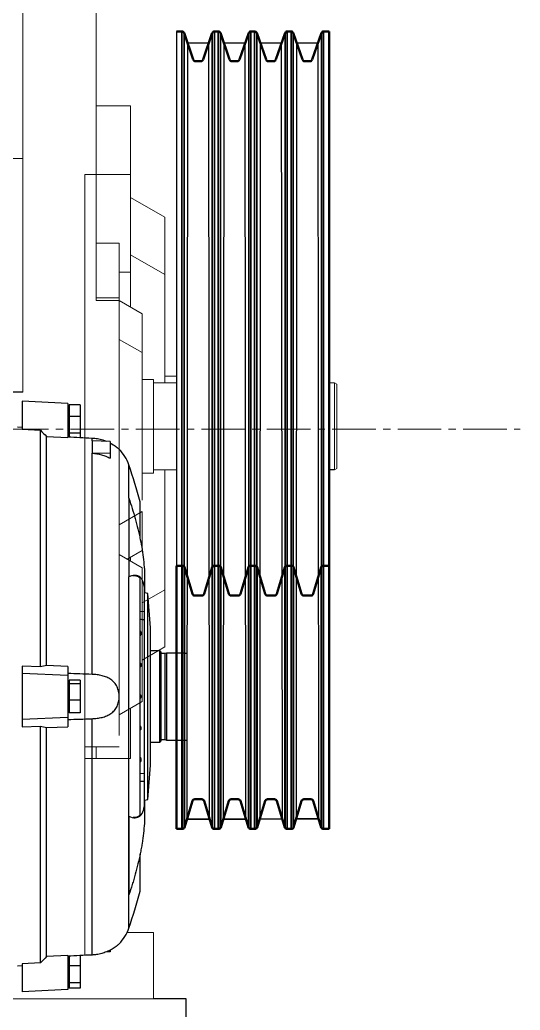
# Model space of a CAD drawing. Header units: millimetres. Extents: x 29178 to 37588, y 1365 to 7305.
# Drawn here: x 34308 to 34526.5, y 6152.8 to 6585.4 of the extents above; entities that cross this region are included whole.
import ezdxf

# ---------------------------------------------------------------- set-up
doc = ezdxf.new("R2010")
doc.units = ezdxf.units.MM
doc.linetypes.add('CENTER2', pattern=[28.575, 19.05, -3.175, 3.175, -3.175])
for name, color, linetype, lineweight in [('CENTRO', 1, 'CENTER2', 15), ('Visible (ISO)', 7, 'Continuous', 50), ('Visible Narrow (ISO)', 7, 'Continuous', 35)]:
    doc.layers.add(name, color=color, linetype=linetype, lineweight=lineweight)

msp = doc.modelspace()

# ---------------------------------------------------------------- linework, layer by layer
at = {"color": 7, "linetype": 'Continuous', "lineweight": 18}
for p, q in [((34309.36, 6597.84), (34309.36, 6422.84)), ((34341.36, 6597.84), (34341.36, 6517.84)), ((34356.36, 6547.84), (34341.36, 6547.84)), ((34356.36, 6547.84), (34356.36, 6517.84)), ((34073.36, 6524.84), (34309.36, 6524.84)), ((34341.36, 6517.84), (34336.36, 6517.84)), ((34336.36, 6176.78), (34336.36, 6517.84)), ((34356.36, 6517.84), (34341.36, 6517.84)), ((34341.36, 6517.84), (34341.36, 6462.84)), ((34356.36, 6517.84), (34356.36, 6475.16)), ((34371.36, 6499.18), (34356.36, 6507.84)), ((34371.36, 6499.18), (34371.36, 6474.18)), ((34351.36, 6487.84), (34341.36, 6487.84)), ((34351.36, 6487.84), (34351.36, 6463.98)), ((34371.36, 6474.18), (34356.36, 6482.84)), ((34356.36, 6475.16), (34351.36, 6475.16)), ((34356.36, 6475.16), (34356.36, 6459.96)), ((34371.36, 6474.18), (34371.36, 6429.84)), ((34351.36, 6463.98), (34341.36, 6463.98)), ((34351.36, 6462.84), (34341.36, 6462.84)), ((34351.36, 6463.98), (34351.36, 6462.84)), ((34361.36, 6457.07), (34351.36, 6462.84)), ((34351.36, 6462.84), (34351.36, 6272.84)), ((34361.36, 6457.07), (34361.36, 6440.07)), ((34361.36, 6440.07), (34351.36, 6445.84)), ((34361.36, 6440.07), (34361.36, 6375.62)), ((34366.36, 6428.34), (34361.36, 6428.34)), ((34366.36, 6387.34), (34366.36, 6428.34)), ((34371.36, 6429.84), (34371.36, 6426.84)), ((34371.36, 6429.84), (34376.36, 6429.84)), ((34371.36, 6426.84), (34366.36, 6426.84)), ((34371.36, 6426.84), (34376.36, 6426.84)), ((34376.36, 6424.84), (34376.36, 6421.84)), ((34445.36, 6426.84), (34443.06, 6426.84)), ((34446.36, 6426.27), (34445.36, 6426.84)), ((34445.36, 6388.84), (34445.36, 6426.84)), ((34446.36, 6389.42), (34446.36, 6426.27)), ((34445.36, 6388.84), (34446.36, 6389.42)), ((34361.36, 6387.34), (34366.36, 6387.34)), ((34366.36, 6388.84), (34376.36, 6388.84)), ((34371.36, 6388.84), (34371.36, 6336.5)), ((34351.36, 6364.84), (34361.36, 6370.62)), ((34361.36, 6370.62), (34361.36, 6353.62)), ((34361.36, 6346.07), (34351.36, 6351.84)), ((34354.83, 6349.84), (34361.36, 6353.62)), ((34356.36, 6350.73), (34356.36, 6348.96)), ((34361.36, 6346.07), (34361.36, 6287.62)), ((34361.36, 6330.73), (34371.36, 6336.5)), ((34371.36, 6336.5), (34371.36, 6311.5)), ((34361.36, 6305.73), (34371.36, 6311.5)), ((34351.36, 6281.84), (34361.36, 6287.62)), ((34356.36, 6284.73), (34356.36, 6262.84)), ((34351.36, 6267.84), (34336.36, 6267.84)), ((34341.36, 6267.84), (34341.36, 6262.84)), ((34336.36, 6262.84), (34341.36, 6262.84)), ((34341.36, 6262.84), (34356.36, 6262.84)), ((34354.88, 6186.84), (34366.36, 6186.84)), ((34366.36, 6186.84), (34366.36, 6157.84)), ((34366.36, 6157.84), (34276.36, 6157.84))]:
    msp.add_line(p, q, dxfattribs=at)
for p, q in [((34376.36, 6580.34), (34376.36, 6324.72)), ((34309.36, 6422.84), (34294.14, 6422.84)), ((34376.36, 6421.84), (34376.36, 6383.84)), ((34445.36, 6388.84), (34443.06, 6388.84)), ((34372.01, 6270.84), (34381, 6270.84)), ((34390.87, 6236.33), (34380.97, 6236.32)), ((34406.75, 6236.35), (34396.86, 6236.34)), ((34422.62, 6236.36), (34412.74, 6236.35)), ((34438.5, 6236.37), (34428.63, 6236.36)), ((34380.61, 6157.84), (34366.36, 6157.84)), ((34380.61, 6147.84), (34380.61, 6157.84))]:
    msp.add_line(p, q)
at = {"color": 3}
for p, q in [((34381.22, 6575.34), (34380.97, 6236.31)), ((34381.22, 6575.34), (34390.57, 6575.34)), ((34390.88, 6236.32), (34390.57, 6575.34)), ((34397.1, 6575.34), (34396.86, 6236.33)), ((34397.1, 6575.34), (34406.45, 6575.34)), ((34406.75, 6236.33), (34406.45, 6575.34)), ((34412.98, 6575.34), (34412.74, 6236.34)), ((34412.98, 6575.34), (34422.33, 6575.34)), ((34422.63, 6236.35), (34422.33, 6575.34)), ((34428.86, 6575.34), (34428.62, 6236.35)), ((34428.86, 6575.34), (34438.21, 6575.34)), ((34438.5, 6236.36), (34438.21, 6575.34)), ((34380.97, 6236.32), (34390.87, 6236.33)), ((34396.86, 6236.34), (34406.75, 6236.35)), ((34412.74, 6236.35), (34422.62, 6236.36)), ((34428.63, 6236.36), (34438.5, 6236.37))]:
    msp.add_line(p, q, dxfattribs=at)
at = {"color": 7, "linetype": 'Continuous'}
for p, q in [((34329.01, 6417.8), (34309.01, 6418.84)), ((34309.01, 6418.84), (34309.01, 6406.59)), ((34329.01, 6417.8), (34329.01, 6402.95)), ((34329.61, 6415.64), (34329.01, 6415.64)), ((34334.31, 6417.19), (34329.61, 6417.19)), ((34329.61, 6417.19), (34329.61, 6412.17)), ((34334.31, 6417.19), (34334.31, 6412.17)), ((34334.31, 6412.17), (34329.61, 6412.17)), ((34329.61, 6412.17), (34329.61, 6404.83)), ((34334.31, 6412.17), (34334.31, 6404.83)), ((34309.01, 6407.34), (34307.01, 6407.45)), ((34309.01, 6406.59), (34317.01, 6406.21)), ((34317.01, 6302.8), (34317.01, 6406.21)), ((34319.73, 6303.4), (34319.73, 6403.4)), ((34319.73, 6403.4), (34329.01, 6402.95)), ((34329.01, 6404.04), (34329.61, 6404.04)), ((34334.31, 6404.83), (34329.61, 6404.83)), ((34329.61, 6404.83), (34329.61, 6403.24)), ((34334.31, 6404.83), (34334.31, 6403.01)), ((34339.53, 6401.55), (34339.53, 6402.75)), ((34339.53, 6401.55), (34339.53, 6396.12)), ((34347.53, 6401.31), (34339.53, 6401.55)), ((34347.53, 6401.31), (34347.53, 6395.99)), ((34339.53, 6299.52), (34339.53, 6396.12)), ((34347.53, 6395.99), (34339.53, 6396.12)), ((34347.53, 6395.99), (34347.53, 6393.91)), ((34355.64, 6376.43), (34355.64, 6342.1)), ((34360.51, 6358.86), (34360.51, 6374.84)), ((34355.64, 6203.26), (34355.64, 6342.1)), ((34360.51, 6238.05), (34360.51, 6341.64)), ((34362.51, 6341.21), (34362.51, 6335.44)), ((34362.51, 6327.02), (34362.51, 6335.44)), ((34363.96, 6334.84), (34362.51, 6335.1)), ((34365.01, 6319.84), (34363.96, 6334.84)), ((34363.96, 6289.84), (34363.96, 6334.84)), ((34362.51, 6323.48), (34362.51, 6327.02)), ((34362.51, 6256.2), (34362.51, 6323.48)), ((34365.01, 6289.84), (34365.01, 6319.84)), ((34443.09, 6311.84), (34443.09, 6307.14)), ((34369.01, 6309.82), (34365.01, 6309.82)), ((34369.51, 6309.32), (34369.01, 6309.82)), ((34369.01, 6309.82), (34369.01, 6269.87)), ((34369.51, 6309.32), (34369.51, 6270.37)), ((34371.27, 6308.64), (34369.51, 6308.64)), ((34372.01, 6308.84), (34371.27, 6308.64)), ((34371.27, 6308.64), (34371.27, 6271.04)), ((34379.57, 6308.84), (34372.01, 6308.84)), ((34372.01, 6308.84), (34372.01, 6270.84)), ((34443.09, 6307.14), (34443.09, 6271.84)), ((34317.01, 6302.8), (34309.01, 6303.13)), ((34309.01, 6303.13), (34309.01, 6299.84)), ((34329.01, 6303.02), (34319.73, 6303.4)), ((34329.01, 6303.02), (34329.01, 6299.04)), ((34329.01, 6299.04), (34309.01, 6299.84)), ((34309.01, 6299.84), (34309.01, 6279.84)), ((34329.01, 6299.04), (34329.01, 6280.65)), ((34329.61, 6295.64), (34329.01, 6295.64)), ((34334.31, 6296.98), (34329.61, 6296.98)), ((34329.61, 6296.98), (34329.61, 6295.43)), ((34334.31, 6295.43), (34329.61, 6295.43)), ((34329.61, 6295.43), (34329.61, 6288.29)), ((34334.31, 6296.98), (34334.31, 6295.43)), ((34334.31, 6295.43), (34334.31, 6288.29)), ((34363.96, 6244.84), (34363.96, 6289.84)), ((34365.01, 6259.84), (34365.01, 6289.84)), ((34334.31, 6288.29), (34329.61, 6288.29)), ((34329.61, 6288.29), (34329.61, 6282.71)), ((34334.31, 6288.29), (34334.31, 6282.71)), ((34329.01, 6284.04), (34329.61, 6284.04)), ((34334.31, 6282.71), (34329.61, 6282.71)), ((34329.01, 6280.65), (34309.01, 6279.84)), ((34309.01, 6279.84), (34309.01, 6276.56)), ((34309.01, 6276.56), (34317.01, 6276.89)), ((34317.01, 6173.48), (34317.01, 6276.89)), ((34329.01, 6280.65), (34329.01, 6276.67)), ((34339.53, 6176.94), (34339.53, 6280.16)), ((34319.73, 6276.29), (34329.01, 6276.67)), ((34319.73, 6176.29), (34319.73, 6276.29)), ((34365.01, 6269.87), (34369.01, 6269.87)), ((34369.01, 6269.87), (34369.51, 6270.37)), ((34369.51, 6271.04), (34371.27, 6271.04)), ((34371.27, 6271.04), (34372.01, 6270.84)), ((34363.96, 6244.84), (34365.01, 6259.84)), ((34362.51, 6256.2), (34360.51, 6256.08)), ((34362.51, 6252.67), (34362.51, 6256.2)), ((34362.51, 6244.25), (34362.51, 6252.67)), ((34362.51, 6244.59), (34363.96, 6244.84)), ((34362.51, 6244.25), (34362.51, 6238.48)), ((34355.64, 6237.58), (34355.64, 6203.26)), ((34360.51, 6204.84), (34360.51, 6221.15)), ((34347.53, 6178.38), (34345.79, 6178.32)), ((34347.53, 6179.14), (34347.53, 6178.38)), ((34317.01, 6173.48), (34309.01, 6173.1)), ((34309.01, 6173.1), (34309.01, 6160.84)), ((34329.01, 6176.74), (34319.73, 6176.29)), ((34329.01, 6176.74), (34329.01, 6161.89)), ((34329.61, 6175.64), (34329.01, 6175.64)), ((34329.61, 6176.44), (34329.61, 6172.17)), ((34334.31, 6176.68), (34334.31, 6172.17)), ((34307.01, 6172.24), (34309.01, 6172.34)), ((34334.31, 6172.17), (34329.61, 6172.17)), ((34329.61, 6172.17), (34329.61, 6164.83)), ((34334.31, 6172.17), (34334.31, 6164.83)), ((34334.31, 6164.83), (34329.61, 6164.83)), ((34329.61, 6164.83), (34329.61, 6162.5)), ((34334.31, 6164.83), (34334.31, 6162.5)), ((34329.01, 6161.89), (34309.01, 6160.84)), ((34329.01, 6164.04), (34329.61, 6164.04)), ((34334.31, 6162.5), (34329.61, 6162.5))]:
    msp.add_line(p, q, dxfattribs=at)
at = {"color": 8, "linetype": 'Continuous'}
for p, q in [((34355.64, 6376.43), (34355.64, 6390.98)), ((34362.51, 6327.02), (34360.51, 6326.9)), ((34362.51, 6252.67), (34360.51, 6252.79)), ((34355.64, 6188.71), (34355.64, 6237.58))]:
    msp.add_line(p, q, dxfattribs=at)
at = {"color": 7, "linetype": 'Continuous'}
for centre, radius, start, end in [((34338.59, 6385.19), 18, 18.7526, 44.7019), ((34118.91, 6310.61), 250, 14.8891, 18.7526), ((34118.91, 6269.08), 250, 341.2474, 345.1109), ((34338.59, 6194.5), 18, 315.3063, 341.2474)]:
    msp.add_arc(centre, radius, start, end, dxfattribs=at)
for points in [[(34317.01, 6406.21), (34317.92, 6405.27), (34318.83, 6404.33), (34319.73, 6403.4)], [(34329.01, 6403.27), (34332.52, 6403.1), (34336.03, 6402.93), (34339.53, 6402.75)], [(34319.73, 6303.4), (34318.83, 6303.2), (34317.92, 6303), (34317.01, 6302.8)], [(34339.53, 6299.52), (34336.03, 6299.65), (34332.52, 6299.77), (34329.01, 6299.89)], [(34317.01, 6276.89), (34317.92, 6276.69), (34318.83, 6276.49), (34319.73, 6276.29)], [(34329.01, 6279.8), (34332.52, 6279.92), (34336.03, 6280.04), (34339.53, 6280.16)], [(34319.73, 6176.29), (34318.83, 6175.35), (34317.92, 6174.42), (34317.01, 6173.48)], [(34339.53, 6176.94), (34336.03, 6176.76), (34332.52, 6176.59), (34329.01, 6176.41)]]:
    msp.add_open_spline(points, degree=3, dxfattribs=at)
for points, knots in [([(34339.53, 6402.75), (34340.32, 6402.68), (34341.93, 6402.54), (34344.03, 6402.03), (34345.26, 6401.56), (34345.76, 6401.37)], [0, 0, 0, 0, 0.364051, 0.73791, 1, 1, 1, 1]), ([(34347.53, 6400.55), (34347.56, 6400.53), (34348.46, 6400.11), (34349.84, 6399.14), (34351.18, 6398.05), (34351.32, 6397.91), (34351.39, 6397.85)], [0, 0, 0, 0, 0.011505, 0.354506, 0.699171, 1, 1, 1, 1]), ([(34339.53, 6396.12), (34340.94, 6396.06), (34342.32, 6395.84), (34344.33, 6395.29), (34344.99, 6395.06), (34346.29, 6394.54), (34346.92, 6394.24), (34347.53, 6393.91)], [0, 0, 0, 0, 0.5, 0.5, 0.75, 0.75, 1, 1, 1, 1]), ([(34355.64, 6376.43), (34356.64, 6373.49), (34357.57, 6370.53), (34358.81, 6366.04), (34359.2, 6364.54), (34359.75, 6362.28), (34359.93, 6361.52), (34360.27, 6360), (34360.43, 6359.24), (34361.2, 6355.47), (34361.67, 6352.51), (34362.17, 6348.19), (34362.3, 6346.76), (34362.43, 6344.65), (34362.46, 6343.95), (34362.5, 6342.56), (34362.51, 6341.88), (34362.51, 6341.21)], [0, 0, 0, 0, 0.25, 0.25, 0.375, 0.375, 0.4375, 0.4375, 0.5, 0.5, 0.75, 0.75, 0.875, 0.875, 0.9375, 0.9375, 1, 1, 1, 1]), ([(34362.51, 6335.44), (34362.51, 6337.04), (34362.34, 6338.37), (34361.84, 6339.99), (34361.64, 6340.47), (34361.28, 6341.09), (34361.15, 6341.28), (34360.88, 6341.62), (34360.73, 6341.78), (34359.97, 6342.46), (34359.24, 6342.75), (34358.2, 6342.78), (34357.99, 6342.78), (34357.54, 6342.73), (34357.32, 6342.68), (34356.62, 6342.52), (34356.14, 6342.34), (34355.64, 6342.1)], [0, 0, 0, 0, 0.25, 0.25, 0.375, 0.375, 0.4375, 0.4375, 0.5, 0.5, 0.75, 0.75, 0.8125, 0.8125, 0.875, 0.875, 1, 1, 1, 1]), ([(34357.47, 6342.67), (34357.68, 6342.7), (34358.3, 6342.78), (34359.32, 6342.48), (34360.12, 6341.92), (34360.51, 6341.64)], [0, 0, 0, 0, 0.196088, 0.596499, 1, 1, 1, 1]), ([(34360.51, 6323.6), (34360.68, 6323.59), (34361.35, 6323.55), (34362.01, 6323.51), (34362.51, 6323.48)], [0, 0, 0, 0, 0.25008, 1, 1, 1, 1]), ([(34360.51, 6316.32), (34360.6, 6316.39), (34360.8, 6316.55), (34360.97, 6316.88), (34361.07, 6317.25), (34361.07, 6317.67), (34360.94, 6318.08), (34360.74, 6318.4), (34360.58, 6318.53), (34360.51, 6318.6)], [0, 0, 0, 0, 0.129549, 0.293387, 0.413371, 0.565356, 0.770684, 0.893914, 1, 1, 1, 1]), ([(34381.02, 6308.5), (34380.76, 6308.55), (34380.17, 6308.68), (34379.59, 6308.82), (34379.58, 6308.83), (34379.57, 6308.83)], [0.4926669, 0.4926669, 0.4926669, 0.4926669, 0.6334644, 0.8509047, 1, 1, 1, 1]), ([(34360.51, 6304.6), (34360.55, 6304.58), (34360.69, 6304.5), (34360.87, 6304.25), (34361.01, 6303.89), (34361.03, 6303.49), (34360.91, 6303.1), (34360.72, 6302.81), (34360.56, 6302.72), (34360.51, 6302.69)], [0, 0, 0, 0, 0.05197, 0.215547, 0.382788, 0.55783, 0.741653, 0.931885, 1, 1, 1, 1]), ([(34339.53, 6280.16), (34340.29, 6280.19), (34341.03, 6280.25), (34342.5, 6280.44), (34343.22, 6280.57), (34344.27, 6280.84), (34344.62, 6280.94), (34345.3, 6281.16), (34345.63, 6281.28), (34346.27, 6281.56), (34346.59, 6281.7), (34347.2, 6282.03), (34347.49, 6282.22), (34348.34, 6282.81), (34348.85, 6283.26), (34349.53, 6284.04), (34349.74, 6284.32), (34350.12, 6284.91), (34350.3, 6285.21), (34350.61, 6285.85), (34350.74, 6286.18), (34350.98, 6286.87), (34351.08, 6287.23), (34351.31, 6288.31), (34351.39, 6289.06), (34351.4, 6290.58), (34351.32, 6291.33), (34351.09, 6292.42), (34350.99, 6292.78), (34350.76, 6293.47), (34350.62, 6293.8), (34350.31, 6294.44), (34350.14, 6294.75), (34349.76, 6295.34), (34349.55, 6295.62), (34349.1, 6296.14), (34348.86, 6296.39), (34348.35, 6296.85), (34348.08, 6297.06), (34347.23, 6297.66), (34346.62, 6297.98), (34345.65, 6298.4), (34345.31, 6298.52), (34344.63, 6298.75), (34344.29, 6298.85), (34343.24, 6299.11), (34342.52, 6299.24), (34341.04, 6299.44), (34340.29, 6299.5), (34339.53, 6299.52)], [0, 0, 0, 0, 0.0625, 0.0625, 0.125, 0.125, 0.15625, 0.15625, 0.1875, 0.1875, 0.21875, 0.21875, 0.25, 0.25, 0.3125, 0.3125, 0.34375, 0.34375, 0.375, 0.375, 0.40625, 0.40625, 0.4375, 0.4375, 0.5, 0.5, 0.5625, 0.5625, 0.59375, 0.59375, 0.625, 0.625, 0.65625, 0.65625, 0.6875, 0.6875, 0.71875, 0.71875, 0.75, 0.75, 0.8125, 0.8125, 0.84375, 0.84375, 0.875, 0.875, 0.9375, 0.9375, 1, 1, 1, 1]), ([(34360.51, 6288.9), (34360.56, 6288.92), (34360.71, 6289.02), (34360.9, 6289.3), (34361.02, 6289.69), (34361, 6290.1), (34360.85, 6290.47), (34360.67, 6290.71), (34360.53, 6290.79), (34360.51, 6290.8)], [0, 0, 0, 0, 0.068348, 0.25175, 0.432619, 0.611759, 0.79038, 0.969767, 1, 1, 1, 1]), ([(34360.51, 6275.08), (34360.55, 6275.1), (34360.69, 6275.19), (34360.87, 6275.44), (34361.01, 6275.8), (34361.03, 6276.2), (34360.91, 6276.59), (34360.72, 6276.87), (34360.56, 6276.97), (34360.51, 6277)], [0, 0, 0, 0, 0.05197, 0.215547, 0.382788, 0.55783, 0.741653, 0.931885, 1, 1, 1, 1]), ([(34360.51, 6261.12), (34360.6, 6261.19), (34360.8, 6261.35), (34360.97, 6261.68), (34361.07, 6262.05), (34361.07, 6262.47), (34360.94, 6262.88), (34360.74, 6263.2), (34360.58, 6263.33), (34360.51, 6263.4)], [0, 0, 0, 0, 0.129549, 0.293387, 0.413371, 0.565356, 0.770684, 0.893914, 1, 1, 1, 1]), ([(34355.64, 6237.58), (34356.64, 6237.11), (34357.57, 6236.88), (34358.81, 6236.92), (34359.2, 6237), (34359.75, 6237.22), (34359.93, 6237.3), (34360.27, 6237.51), (34360.43, 6237.64), (34361.2, 6238.33), (34361.67, 6239.14), (34362.17, 6240.76), (34362.3, 6241.36), (34362.43, 6242.37), (34362.46, 6242.72), (34362.5, 6243.46), (34362.51, 6243.85), (34362.51, 6244.25)], [0, 0, 0, 0, 0.25, 0.25, 0.375, 0.375, 0.4375, 0.4375, 0.5, 0.5, 0.75, 0.75, 0.875, 0.875, 0.9375, 0.9375, 1, 1, 1, 1]), ([(34362.51, 6238.48), (34362.51, 6235.78), (34362.34, 6232.99), (34361.84, 6228.66), (34361.64, 6227.19), (34361.28, 6224.95), (34361.15, 6224.2), (34360.88, 6222.7), (34360.73, 6221.95), (34359.97, 6218.2), (34359.24, 6215.2), (34358.2, 6211.44), (34357.99, 6210.69), (34357.54, 6209.19), (34357.32, 6208.44), (34356.62, 6206.2), (34356.14, 6204.73), (34355.64, 6203.26)], [0, 0, 0, 0, 0.25, 0.25, 0.375, 0.375, 0.4375, 0.4375, 0.5, 0.5, 0.75, 0.75, 0.8125, 0.8125, 0.875, 0.875, 1, 1, 1, 1]), ([(34360.51, 6238.05), (34360.13, 6237.77), (34359.36, 6237.22), (34358.34, 6236.91), (34357.7, 6236.99), (34357.47, 6237.02)], [0, 0, 0, 0, 0.388727, 0.78029, 1, 1, 1, 1]), ([(34351.39, 6181.84), (34351.39, 6181.84), (34351.51, 6181.95), (34351.1, 6181.57), (34350.12, 6180.75), (34348.32, 6179.51), (34346.12, 6178.4), (34343.79, 6177.59), (34341.66, 6177.11), (34340.21, 6176.99), (34339.53, 6176.94)], [0, 0, 0, 0, 0.002673, 0.153761, 0.304704, 0.460895, 0.633806, 0.758563, 0.886915, 1, 1, 1, 1])]:
    msp.add_open_spline(points, degree=3, knots=knots, dxfattribs=at)
at = {"layer": 'CENTRO'}
msp.add_line((32415.59, 6406.59), (34526.47, 6406.59), dxfattribs=at)
at = {"layer": 'Visible (ISO)'}
for p, q in [((34376.36, 6580.34), (34378.78, 6580.34)), ((34383.74, 6568.02), (34379.73, 6579.67)), ((34388.05, 6568.02), (34392.06, 6579.67)), ((34393.01, 6580.34), (34394.66, 6580.34)), ((34399.62, 6568.02), (34395.61, 6579.67)), ((34403.93, 6568.02), (34407.94, 6579.67)), ((34408.89, 6580.34), (34410.54, 6580.34)), ((34415.5, 6568.02), (34411.49, 6579.67)), ((34419.81, 6568.02), (34423.82, 6579.67)), ((34424.77, 6580.34), (34426.42, 6580.34)), ((34431.38, 6568.02), (34427.37, 6579.67)), ((34435.69, 6568.02), (34439.7, 6579.67)), ((34440.65, 6580.34), (34443.06, 6580.34)), ((34443.06, 6236.99), (34443.06, 6580.34)), ((34384.68, 6567.34), (34387.1, 6567.34)), ((34400.56, 6567.34), (34402.98, 6567.34)), ((34416.44, 6567.34), (34418.86, 6567.34)), ((34432.32, 6567.34), (34434.74, 6567.34)), ((34376.39, 6346.99), (34376.39, 6231.99)), ((34378.91, 6346.99), (34376.39, 6346.99)), ((34376.39, 6346.99), (34376.39, 6231.99)), ((34378.91, 6346.99), (34376.39, 6346.99)), ((34376.39, 6346.99), (34376.39, 6231.99)), ((34378.91, 6346.99), (34376.39, 6346.99)), ((34376.39, 6346.99), (34376.39, 6231.99)), ((34378.91, 6346.99), (34376.39, 6346.99)), ((34383.41, 6334.7), (34379.87, 6346.28)), ((34383.41, 6334.7), (34379.87, 6346.28)), ((34383.41, 6334.7), (34379.87, 6346.28)), ((34383.41, 6334.7), (34379.87, 6346.28)), ((34388.44, 6334.7), (34391.98, 6346.28)), ((34388.44, 6334.7), (34391.98, 6346.28)), ((34388.44, 6334.7), (34391.98, 6346.28)), ((34388.44, 6334.7), (34391.98, 6346.28)), ((34394.79, 6346.99), (34392.94, 6346.99)), ((34394.79, 6346.99), (34392.94, 6346.99)), ((34394.79, 6346.99), (34392.94, 6346.99)), ((34394.79, 6346.99), (34392.94, 6346.99)), ((34399.29, 6334.7), (34395.75, 6346.28)), ((34399.29, 6334.7), (34395.75, 6346.28)), ((34399.29, 6334.7), (34395.75, 6346.28)), ((34399.29, 6334.7), (34395.75, 6346.28)), ((34404.32, 6334.7), (34407.86, 6346.28)), ((34404.32, 6334.7), (34407.86, 6346.28)), ((34404.32, 6334.7), (34407.86, 6346.28)), ((34404.32, 6334.7), (34407.86, 6346.28)), ((34410.67, 6346.99), (34408.82, 6346.99)), ((34410.67, 6346.99), (34408.82, 6346.99)), ((34410.67, 6346.99), (34408.82, 6346.99)), ((34410.67, 6346.99), (34408.82, 6346.99)), ((34415.17, 6334.7), (34411.63, 6346.28)), ((34415.17, 6334.7), (34411.63, 6346.28)), ((34415.17, 6334.7), (34411.63, 6346.28)), ((34415.17, 6334.7), (34411.63, 6346.28)), ((34420.2, 6334.7), (34423.74, 6346.28)), ((34420.2, 6334.7), (34423.74, 6346.28)), ((34420.2, 6334.7), (34423.74, 6346.28)), ((34420.2, 6334.7), (34423.74, 6346.28)), ((34426.55, 6346.99), (34424.7, 6346.99)), ((34426.55, 6346.99), (34424.7, 6346.99)), ((34426.55, 6346.99), (34424.7, 6346.99)), ((34426.55, 6346.99), (34424.7, 6346.99)), ((34431.05, 6334.7), (34427.51, 6346.28)), ((34431.05, 6334.7), (34427.51, 6346.28)), ((34431.05, 6334.7), (34427.51, 6346.28)), ((34431.05, 6334.7), (34427.51, 6346.28)), ((34436.08, 6334.7), (34439.62, 6346.28)), ((34436.08, 6334.7), (34439.62, 6346.28)), ((34436.08, 6334.7), (34439.62, 6346.28)), ((34436.08, 6334.7), (34439.62, 6346.28)), ((34443.09, 6346.99), (34440.58, 6346.99)), ((34443.09, 6346.99), (34440.58, 6346.99)), ((34443.09, 6346.99), (34440.58, 6346.99)), ((34443.09, 6346.99), (34440.58, 6346.99)), ((34443.09, 6346.99), (34443.09, 6231.99)), ((34443.09, 6346.99), (34443.09, 6231.99)), ((34443.09, 6346.99), (34443.09, 6231.99)), ((34443.09, 6346.99), (34443.09, 6231.99)), ((34387.49, 6333.99), (34384.36, 6333.99)), ((34387.49, 6333.99), (34384.36, 6333.99)), ((34387.49, 6333.99), (34384.36, 6333.99)), ((34387.49, 6333.99), (34384.36, 6333.99)), ((34403.37, 6333.99), (34400.24, 6333.99)), ((34403.37, 6333.99), (34400.24, 6333.99)), ((34403.37, 6333.99), (34400.24, 6333.99)), ((34403.37, 6333.99), (34400.24, 6333.99)), ((34419.25, 6333.99), (34416.12, 6333.99)), ((34419.25, 6333.99), (34416.12, 6333.99)), ((34419.25, 6333.99), (34416.12, 6333.99)), ((34419.25, 6333.99), (34416.12, 6333.99)), ((34435.13, 6333.99), (34432, 6333.99)), ((34435.13, 6333.99), (34432, 6333.99)), ((34435.13, 6333.99), (34432, 6333.99)), ((34435.13, 6333.99), (34432, 6333.99)), ((34376.36, 6324.48), (34376.39, 6328.99)), ((34376.36, 6324.48), (34376.39, 6328.99)), ((34376.36, 6324.48), (34376.39, 6328.99)), ((34376.36, 6324.48), (34376.39, 6328.99)), ((34376.36, 6254.5), (34376.39, 6249.99)), ((34376.36, 6254.5), (34376.39, 6249.99)), ((34376.36, 6254.5), (34376.39, 6249.99)), ((34376.36, 6254.5), (34376.39, 6249.99)), ((34383.41, 6244.28), (34379.87, 6232.7)), ((34383.41, 6244.28), (34379.87, 6232.7)), ((34383.41, 6244.28), (34379.87, 6232.7)), ((34383.41, 6244.28), (34379.87, 6232.7)), ((34387.49, 6244.99), (34384.36, 6244.99)), ((34387.49, 6244.99), (34384.36, 6244.99)), ((34387.49, 6244.99), (34384.36, 6244.99)), ((34387.49, 6244.99), (34384.36, 6244.99)), ((34388.44, 6244.28), (34391.98, 6232.7)), ((34388.44, 6244.28), (34391.98, 6232.7)), ((34388.44, 6244.28), (34391.98, 6232.7)), ((34388.44, 6244.28), (34391.98, 6232.7)), ((34399.29, 6244.28), (34395.75, 6232.7)), ((34399.29, 6244.28), (34395.75, 6232.7)), ((34399.29, 6244.28), (34395.75, 6232.7)), ((34399.29, 6244.28), (34395.75, 6232.7)), ((34403.37, 6244.99), (34400.24, 6244.99)), ((34403.37, 6244.99), (34400.24, 6244.99)), ((34403.37, 6244.99), (34400.24, 6244.99)), ((34403.37, 6244.99), (34400.24, 6244.99)), ((34404.32, 6244.28), (34407.86, 6232.7)), ((34404.32, 6244.28), (34407.86, 6232.7)), ((34404.32, 6244.28), (34407.86, 6232.7)), ((34404.32, 6244.28), (34407.86, 6232.7)), ((34415.17, 6244.28), (34411.63, 6232.7)), ((34415.17, 6244.28), (34411.63, 6232.7)), ((34415.17, 6244.28), (34411.63, 6232.7)), ((34415.17, 6244.28), (34411.63, 6232.7)), ((34419.25, 6244.99), (34416.12, 6244.99)), ((34419.25, 6244.99), (34416.12, 6244.99)), ((34419.25, 6244.99), (34416.12, 6244.99)), ((34419.25, 6244.99), (34416.12, 6244.99)), ((34420.2, 6244.28), (34423.74, 6232.7)), ((34420.2, 6244.28), (34423.74, 6232.7)), ((34420.2, 6244.28), (34423.74, 6232.7)), ((34420.2, 6244.28), (34423.74, 6232.7)), ((34431.05, 6244.28), (34427.51, 6232.7)), ((34431.05, 6244.28), (34427.51, 6232.7)), ((34431.05, 6244.28), (34427.51, 6232.7)), ((34431.05, 6244.28), (34427.51, 6232.7)), ((34435.13, 6244.99), (34432, 6244.99)), ((34435.13, 6244.99), (34432, 6244.99)), ((34435.13, 6244.99), (34432, 6244.99)), ((34435.13, 6244.99), (34432, 6244.99)), ((34436.08, 6244.28), (34439.62, 6232.7)), ((34436.08, 6244.28), (34439.62, 6232.7)), ((34436.08, 6244.28), (34439.62, 6232.7)), ((34436.08, 6244.28), (34439.62, 6232.7)), ((34378.91, 6231.99), (34376.39, 6231.99)), ((34378.91, 6231.99), (34376.39, 6231.99)), ((34378.91, 6231.99), (34376.39, 6231.99)), ((34378.91, 6231.99), (34376.39, 6231.99)), ((34394.79, 6231.99), (34392.94, 6231.99)), ((34394.79, 6231.99), (34392.94, 6231.99)), ((34394.79, 6231.99), (34392.94, 6231.99)), ((34394.79, 6231.99), (34392.94, 6231.99)), ((34410.67, 6231.99), (34408.82, 6231.99)), ((34410.67, 6231.99), (34408.82, 6231.99)), ((34410.67, 6231.99), (34408.82, 6231.99)), ((34410.67, 6231.99), (34408.82, 6231.99)), ((34426.55, 6231.99), (34424.7, 6231.99)), ((34426.55, 6231.99), (34424.7, 6231.99)), ((34426.55, 6231.99), (34424.7, 6231.99)), ((34426.55, 6231.99), (34424.7, 6231.99)), ((34443.09, 6231.99), (34440.58, 6231.99)), ((34443.09, 6231.99), (34440.58, 6231.99)), ((34443.09, 6231.99), (34440.58, 6231.99)), ((34443.09, 6231.99), (34440.58, 6231.99))]:
    msp.add_line(p, q, dxfattribs=at)
for centre, start, end in [((34378.78, 6579.34), 19, 90), ((34393.01, 6579.34), 90, 161), ((34394.66, 6579.34), 19, 90), ((34408.89, 6579.34), 90, 161), ((34410.54, 6579.34), 19, 90), ((34424.77, 6579.34), 90, 161), ((34426.42, 6579.34), 19, 90), ((34440.65, 6579.34), 90, 161), ((34384.68, 6568.34), 199, 270), ((34387.1, 6568.34), 270, 341), ((34400.56, 6568.34), 199, 270), ((34402.98, 6568.34), 270, 341), ((34416.44, 6568.34), 199, 270), ((34418.86, 6568.34), 270, 341), ((34432.32, 6568.34), 199, 270), ((34434.74, 6568.34), 270, 341), ((34378.91, 6345.99), 17, 90), ((34378.91, 6345.99), 17, 90), ((34378.91, 6345.99), 17, 90), ((34378.91, 6345.99), 17, 90), ((34392.94, 6345.99), 90, 163), ((34392.94, 6345.99), 90, 163), ((34392.94, 6345.99), 90, 163), ((34392.94, 6345.99), 90, 163), ((34394.79, 6345.99), 17, 90), ((34394.79, 6345.99), 17, 90), ((34394.79, 6345.99), 17, 90), ((34394.79, 6345.99), 17, 90), ((34408.82, 6345.99), 90, 163), ((34408.82, 6345.99), 90, 163), ((34408.82, 6345.99), 90, 163), ((34408.82, 6345.99), 90, 163), ((34410.67, 6345.99), 17, 90), ((34410.67, 6345.99), 17, 90), ((34410.67, 6345.99), 17, 90), ((34410.67, 6345.99), 17, 90), ((34424.7, 6345.99), 90, 163), ((34424.7, 6345.99), 90, 163), ((34424.7, 6345.99), 90, 163), ((34424.7, 6345.99), 90, 163), ((34426.55, 6345.99), 17, 90), ((34426.55, 6345.99), 17, 90), ((34426.55, 6345.99), 17, 90), ((34426.55, 6345.99), 17, 90), ((34440.58, 6345.99), 90, 163), ((34440.58, 6345.99), 90, 163), ((34440.58, 6345.99), 90, 163), ((34440.58, 6345.99), 90, 163), ((34384.36, 6334.99), 197, 270), ((34384.36, 6334.99), 197, 270), ((34384.36, 6334.99), 197, 270), ((34384.36, 6334.99), 197, 270), ((34387.49, 6334.99), 270, 343), ((34387.49, 6334.99), 270, 343), ((34387.49, 6334.99), 270, 343), ((34387.49, 6334.99), 270, 343), ((34400.24, 6334.99), 197, 270), ((34400.24, 6334.99), 197, 270), ((34400.24, 6334.99), 197, 270), ((34400.24, 6334.99), 197, 270), ((34403.37, 6334.99), 270, 343), ((34403.37, 6334.99), 270, 343), ((34403.37, 6334.99), 270, 343), ((34403.37, 6334.99), 270, 343), ((34416.12, 6334.99), 197, 270), ((34416.12, 6334.99), 197, 270), ((34416.12, 6334.99), 197, 270), ((34416.12, 6334.99), 197, 270), ((34419.25, 6334.99), 270, 343), ((34419.25, 6334.99), 270, 343), ((34419.25, 6334.99), 270, 343), ((34419.25, 6334.99), 270, 343), ((34432, 6334.99), 197, 270), ((34432, 6334.99), 197, 270), ((34432, 6334.99), 197, 270), ((34432, 6334.99), 197, 270), ((34435.13, 6334.99), 270, 343), ((34435.13, 6334.99), 270, 343), ((34435.13, 6334.99), 270, 343), ((34435.13, 6334.99), 270, 343), ((34384.36, 6243.99), 90, 163), ((34384.36, 6243.99), 90, 163), ((34384.36, 6243.99), 90, 163), ((34384.36, 6243.99), 90, 163), ((34387.49, 6243.99), 17, 90), ((34387.49, 6243.99), 17, 90), ((34387.49, 6243.99), 17, 90), ((34387.49, 6243.99), 17, 90), ((34400.24, 6243.99), 90, 163), ((34400.24, 6243.99), 90, 163), ((34400.24, 6243.99), 90, 163), ((34400.24, 6243.99), 90, 163), ((34403.37, 6243.99), 17, 90), ((34403.37, 6243.99), 17, 90), ((34403.37, 6243.99), 17, 90), ((34403.37, 6243.99), 17, 90), ((34416.12, 6243.99), 90, 163), ((34416.12, 6243.99), 90, 163), ((34416.12, 6243.99), 90, 163), ((34416.12, 6243.99), 90, 163), ((34419.25, 6243.99), 17, 90), ((34419.25, 6243.99), 17, 90), ((34419.25, 6243.99), 17, 90), ((34419.25, 6243.99), 17, 90), ((34432, 6243.99), 90, 163), ((34432, 6243.99), 90, 163), ((34432, 6243.99), 90, 163), ((34432, 6243.99), 90, 163), ((34435.13, 6243.99), 17, 90), ((34435.13, 6243.99), 17, 90), ((34435.13, 6243.99), 17, 90), ((34435.13, 6243.99), 17, 90), ((34378.91, 6232.99), 270, 343), ((34378.91, 6232.99), 270, 343), ((34378.91, 6232.99), 270, 343), ((34378.91, 6232.99), 270, 343), ((34392.94, 6232.99), 197, 270), ((34392.94, 6232.99), 197, 270), ((34392.94, 6232.99), 197, 270), ((34392.94, 6232.99), 197, 270), ((34394.79, 6232.99), 270, 343), ((34394.79, 6232.99), 270, 343), ((34394.79, 6232.99), 270, 343), ((34394.79, 6232.99), 270, 343), ((34408.82, 6232.99), 197, 270), ((34408.82, 6232.99), 197, 270), ((34408.82, 6232.99), 197, 270), ((34408.82, 6232.99), 197, 270), ((34410.67, 6232.99), 270, 343), ((34410.67, 6232.99), 270, 343), ((34410.67, 6232.99), 270, 343), ((34410.67, 6232.99), 270, 343), ((34424.7, 6232.99), 197, 270), ((34424.7, 6232.99), 197, 270), ((34424.7, 6232.99), 197, 270), ((34424.7, 6232.99), 197, 270), ((34426.55, 6232.99), 270, 343), ((34426.55, 6232.99), 270, 343), ((34426.55, 6232.99), 270, 343), ((34426.55, 6232.99), 270, 343), ((34440.58, 6232.99), 197, 270), ((34440.58, 6232.99), 197, 270), ((34440.58, 6232.99), 197, 270), ((34440.58, 6232.99), 197, 270)]:
    msp.add_arc(centre, 1, start, end, dxfattribs=at)
at = {"layer": 'Visible Narrow (ISO)'}
for p, q in [((34378.78, 6231.99), (34378.78, 6580.34)), ((34379.73, 6232.41), (34379.73, 6579.67)), ((34392.06, 6232.51), (34392.06, 6579.67)), ((34393.01, 6231.99), (34393.01, 6580.34)), ((34394.66, 6231.99), (34394.66, 6580.34)), ((34395.61, 6232.41), (34395.61, 6579.67)), ((34407.94, 6232.51), (34407.94, 6579.67)), ((34408.89, 6231.99), (34408.89, 6580.34)), ((34410.54, 6231.99), (34410.54, 6580.34)), ((34411.49, 6232.41), (34411.49, 6579.67)), ((34423.82, 6232.51), (34423.82, 6579.67)), ((34424.77, 6231.99), (34424.77, 6580.34)), ((34426.42, 6231.99), (34426.42, 6580.34)), ((34427.37, 6232.41), (34427.37, 6579.67)), ((34439.7, 6232.51), (34439.7, 6579.67)), ((34440.65, 6231.99), (34440.65, 6580.34)), ((34378.91, 6346.28), (34378.91, 6231.99)), ((34378.91, 6346.28), (34378.91, 6231.99)), ((34392.94, 6346.28), (34392.94, 6231.99)), ((34392.94, 6346.28), (34392.94, 6231.99)), ((34394.79, 6346.28), (34394.79, 6231.99)), ((34394.79, 6346.28), (34394.79, 6231.99)), ((34408.82, 6346.28), (34408.82, 6231.99)), ((34408.82, 6346.28), (34408.82, 6231.99)), ((34410.67, 6346.28), (34410.67, 6231.99)), ((34410.67, 6346.28), (34410.67, 6231.99)), ((34424.7, 6346.28), (34424.7, 6231.99)), ((34424.7, 6346.28), (34424.7, 6231.99)), ((34426.55, 6346.28), (34426.55, 6231.99)), ((34426.55, 6346.28), (34426.55, 6231.99)), ((34440.58, 6346.28), (34440.58, 6231.99)), ((34440.58, 6346.28), (34440.58, 6231.99)), ((34379.87, 6345.58), (34379.87, 6232.7)), ((34379.87, 6345.58), (34379.87, 6232.7)), ((34391.98, 6345.58), (34391.98, 6232.7)), ((34391.98, 6345.58), (34391.98, 6232.7)), ((34395.75, 6345.58), (34395.75, 6232.7)), ((34395.75, 6345.58), (34395.75, 6232.7)), ((34407.86, 6345.58), (34407.86, 6232.7)), ((34407.86, 6345.58), (34407.86, 6232.7)), ((34411.63, 6345.58), (34411.63, 6232.7)), ((34411.63, 6345.58), (34411.63, 6232.7)), ((34423.74, 6345.58), (34423.74, 6232.7)), ((34423.74, 6345.58), (34423.74, 6232.7)), ((34427.51, 6345.58), (34427.51, 6232.7)), ((34427.51, 6345.58), (34427.51, 6232.7)), ((34439.62, 6345.58), (34439.62, 6232.7)), ((34439.62, 6345.58), (34439.62, 6232.7)), ((34376.36, 6324.05), (34376.36, 6254.93)), ((34376.36, 6324.05), (34376.36, 6254.93))]:
    msp.add_line(p, q, dxfattribs=at)

doc.saveas('drawing.dxf')
